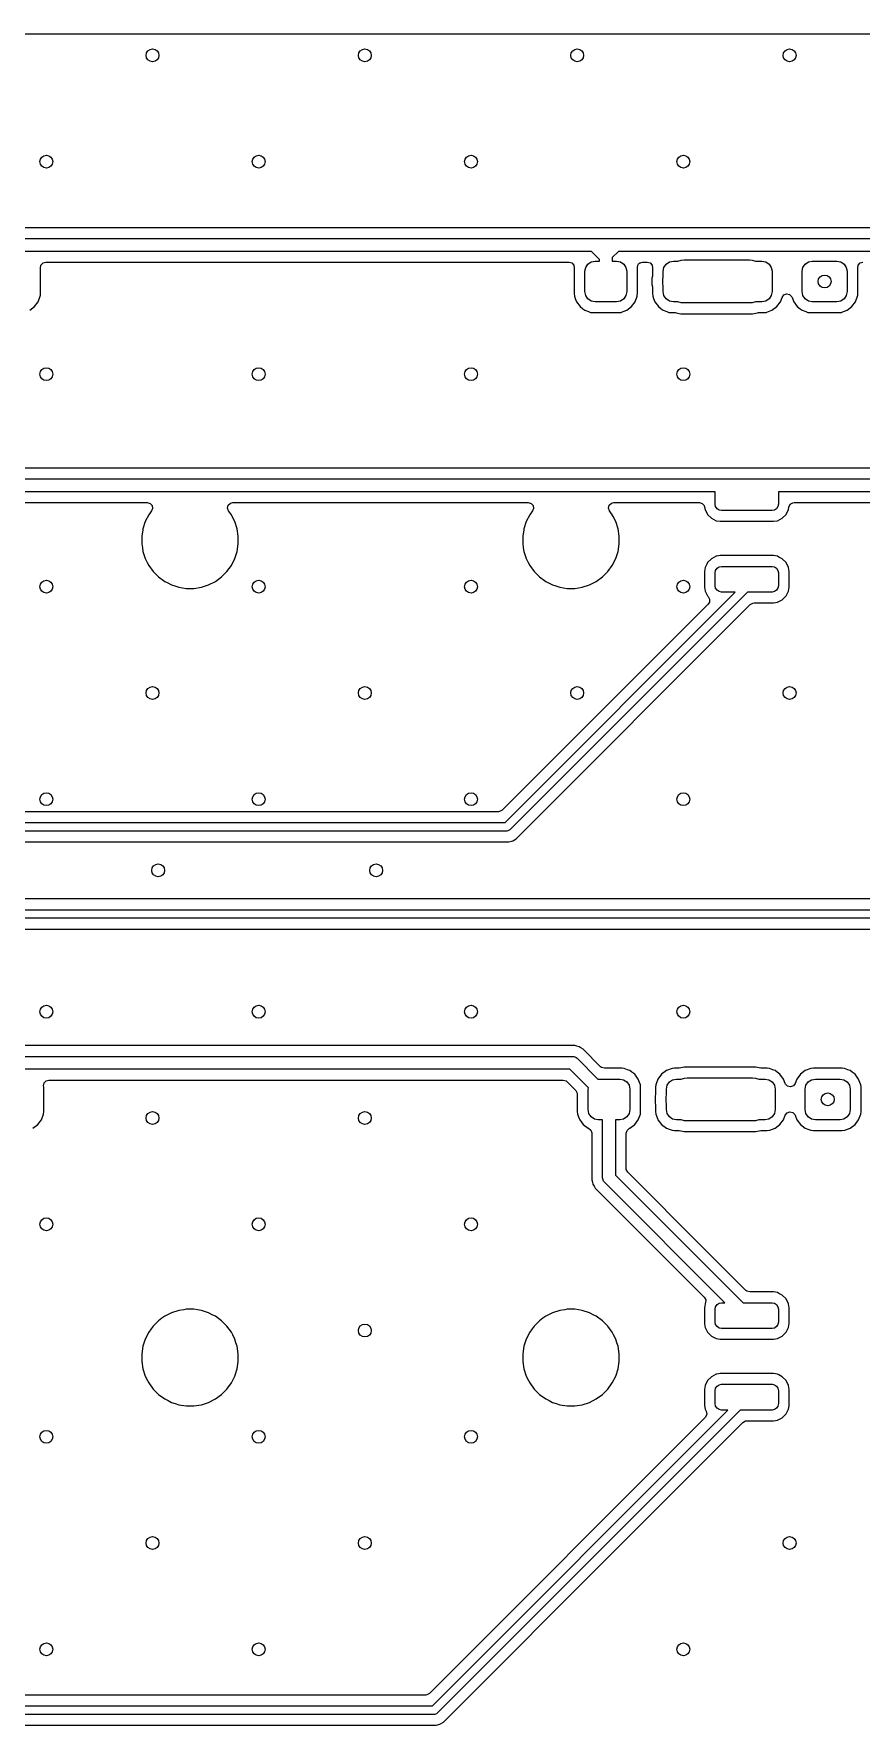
# Model space of a CAD drawing. Extents: x 117 to 217, y -143 to -43.
# Drawn here: x 164.23 to 183.52, y -82.39 to -43 of the extents above; entities that cross this region are included whole.
import ezdxf

# ---------------------------------------------------------------- set-up
doc = ezdxf.new("R2010")
doc.units = 0
doc.layers.add('BLACK', color=7, linetype='CONTINUOUS')

msp = doc.modelspace()

# ---------------------------------------------------------------- linework, layer by layer
at = {"layer": 'BLACK', "linetype": 'CONTINUOUS'}
for p, q in [((120.003246, -43.0005), (213.996754, -43.0005)), ((195.891726, -47.5165), (140.451339, -47.5165)), ((158.75, -47.767), (177.292, -47.767)), ((177.292, -47.767), (177.546, -47.767)), ((177.546, -47.767), (177.8, -47.767)), ((177.8, -47.767), (195.839, -47.767)), ((177.229868, -48.067), (158.812132, -48.067)), ((164.387375, -48.454757), (164.399779, -48.385997)), ((164.399779, -48.385997), (164.447389, -48.334859)), ((164.447389, -48.334859), (164.510664, -48.3175)), ((164.510664, -48.3175), (176.707836, -48.3175)), ((176.707836, -48.3175), (176.774875, -48.337185)), ((176.774875, -48.337185), (176.82063, -48.389989)), ((176.82063, -48.389989), (176.831125, -48.454757)), ((177.0785, -48.5305), (177.096579, -48.439613)), ((177.096579, -48.439613), (177.148062, -48.362562)), ((177.148062, -48.362562), (177.225113, -48.311079)), ((177.225113, -48.311079), (177.316, -48.293)), ((177.416, -48.253132), (177.229868, -48.067)), ((177.316, -48.293), (177.416, -48.293)), ((177.416, -48.26), (177.416, -48.253132)), ((177.416, -48.293), (177.416, -48.26)), ((177.862132, -48.067), (177.716, -48.213132)), ((177.716, -48.213132), (177.716, -48.26)), ((177.716, -48.26), (177.716, -48.293)), ((177.716, -48.293), (177.816, -48.293)), ((177.816, -48.293), (177.906887, -48.311079)), ((195.776868, -48.067), (177.862132, -48.067)), ((177.906887, -48.311079), (177.983938, -48.362562)), ((177.983938, -48.362562), (178.035421, -48.439613)), ((178.035421, -48.439613), (178.0535, -48.5305)), ((178.300875, -48.454757), (178.303654, -48.43935)), ((178.301426, -48.423853), (178.30973, -48.405669)), ((178.303654, -48.43935), (178.301426, -48.423853)), ((178.30973, -48.405669), (178.313279, -48.385997)), ((178.313279, -48.385997), (178.323947, -48.374538)), ((178.323947, -48.374538), (178.330451, -48.360297)), ((178.330451, -48.360297), (178.347267, -48.349489)), ((178.347267, -48.349489), (178.360889, -48.334859)), ((178.360889, -48.334859), (178.376845, -48.330481)), ((178.376845, -48.330481), (178.389229, -48.322523)), ((178.389229, -48.322523), (178.424164, -48.3175)), ((178.424164, -48.3175), (178.532836, -48.3175)), ((178.532836, -48.3175), (178.599875, -48.337185)), ((178.599875, -48.337185), (178.64563, -48.389989)), ((178.64563, -48.389989), (178.656125, -48.454757)), ((178.9035, -48.5305), (178.921579, -48.439613)), ((178.921579, -48.439613), (178.973062, -48.362562)), ((178.973062, -48.362562), (179.050113, -48.311079)), ((179.050113, -48.311079), (179.141, -48.293)), ((179.141, -48.293), (179.2484, -48.293)), ((179.2484, -48.293), (179.325737, -48.272278)), ((179.325737, -48.272278), (179.391, -48.268)), ((179.391, -48.268), (180.915, -48.268)), ((180.915, -48.268), (180.980263, -48.272278)), ((180.980263, -48.272278), (181.0576, -48.293)), ((181.0576, -48.293), (181.2025, -48.293)), ((181.2025, -48.293), (181.293387, -48.311079)), ((181.293387, -48.311079), (181.370438, -48.362562)), ((181.370438, -48.362562), (181.421921, -48.439613)), ((181.421921, -48.439613), (181.44, -48.5305)), ((182.14, -48.5305), (182.158079, -48.439613)), ((182.158079, -48.439613), (182.209562, -48.362562)), ((182.209562, -48.362562), (182.286613, -48.311079)), ((182.286613, -48.311079), (182.3775, -48.293)), ((182.3775, -48.293), (182.9525, -48.293)), ((182.9525, -48.293), (183.043387, -48.311079)), ((183.043387, -48.311079), (183.120438, -48.362562)), ((183.120438, -48.362562), (183.171921, -48.439613)), ((183.171921, -48.439613), (183.19, -48.5305)), ((183.437375, -48.454757), (183.449779, -48.385997)), ((183.449779, -48.385997), (183.497389, -48.334859)), ((183.497389, -48.334859), (183.560664, -48.3175)), ((164.390499, -48.483812), (164.387375, -48.454757)), ((164.3905, -48.483826), (164.390499, -48.483812)), ((164.3905, -49.052173), (164.3905, -48.483826)), ((176.831125, -48.454757), (176.828, -48.483812)), ((176.828, -48.483812), (176.828, -49.05219)), ((177.0785, -49.0055), (177.0785, -48.5305)), ((178.0535, -48.5305), (178.0535, -49.0055)), ((178.303999, -48.483812), (178.300875, -48.454757)), ((178.304, -48.483826), (178.303999, -48.483812)), ((178.304, -49.052173), (178.304, -48.483826)), ((178.650617, -48.643221), (178.6405, -48.694079)), ((178.6405, -48.694079), (178.6405, -48.841919)), ((178.6405, -48.841919), (178.650617, -48.892777)), ((178.653, -48.619029), (178.650617, -48.643221)), ((178.656125, -48.454757), (178.653, -48.483812)), ((178.653, -48.483812), (178.653, -48.619029)), ((178.895278, -48.702737), (178.9035, -48.672051)), ((178.895278, -48.833263), (178.895278, -48.702737)), ((178.9035, -48.863948), (178.895278, -48.833263)), ((178.9035, -48.672051), (178.9035, -48.5305)), ((181.44, -48.5305), (181.44, -49.0055)), ((182.14, -49.0055), (182.14, -48.5305)), ((183.19, -48.5305), (183.19, -49.0055)), ((183.440499, -48.483812), (183.437375, -48.454757)), ((183.4405, -48.483826), (183.440499, -48.483812)), ((183.4405, -49.052173), (183.4405, -48.483826)), ((164.335212, -49.241778), (164.384251, -49.110299)), ((164.384251, -49.110299), (164.386679, -49.087719)), ((164.386679, -49.087719), (164.390499, -49.05219)), ((164.390499, -49.05219), (164.3905, -49.052173)), ((176.828, -49.05219), (176.834248, -49.110299)), ((176.834248, -49.110299), (176.854086, -49.163485)), ((176.854086, -49.163485), (176.883288, -49.241778)), ((177.096579, -49.096387), (177.0785, -49.0055)), ((177.148062, -49.173438), (177.096579, -49.096387)), ((177.225113, -49.224921), (177.148062, -49.173438)), ((177.316, -49.243), (177.225113, -49.224921)), ((177.906887, -49.224921), (177.816, -49.243)), ((177.983938, -49.173438), (177.906887, -49.224921)), ((178.035421, -49.096387), (177.983938, -49.173438)), ((178.0535, -49.0055), (178.035421, -49.096387)), ((178.248712, -49.241778), (178.297751, -49.110299)), ((178.297751, -49.110299), (178.300179, -49.087719)), ((178.300179, -49.087719), (178.303999, -49.05219)), ((178.303999, -49.05219), (178.304, -49.052173)), ((178.650617, -48.892777), (178.653, -48.91697)), ((178.653, -48.91697), (178.653, -49.05219)), ((178.653, -49.05219), (178.659248, -49.110299)), ((178.659248, -49.110299), (178.679086, -49.163485)), ((178.679086, -49.163485), (178.708288, -49.241778)), ((178.9035, -49.0055), (178.9035, -48.863948)), ((178.921579, -49.096387), (178.9035, -49.0055)), ((178.973062, -49.173438), (178.921579, -49.096387)), ((179.050113, -49.224921), (178.973062, -49.173438)), ((179.141, -49.243), (179.050113, -49.224921)), ((181.293387, -49.224921), (181.2025, -49.243)), ((181.370438, -49.173438), (181.293387, -49.224921)), ((181.421921, -49.096387), (181.370438, -49.173438)), ((181.44, -49.0055), (181.421921, -49.096387)), ((181.635212, -49.241778), (181.673818, -49.138268)), ((181.673818, -49.138268), (181.71569, -49.082337)), ((181.71569, -49.082337), (181.781154, -49.05792)), ((181.781154, -49.05792), (181.849427, -49.072772)), ((181.849427, -49.072772), (181.898832, -49.122177)), ((181.898832, -49.122177), (181.906179, -49.138265)), ((181.906179, -49.138265), (181.944788, -49.241778)), ((182.158079, -49.096387), (182.14, -49.0055)), ((182.209562, -49.173438), (182.158079, -49.096387)), ((182.286613, -49.224921), (182.209562, -49.173438)), ((182.3775, -49.243), (182.286613, -49.224921)), ((183.043387, -49.224921), (182.9525, -49.243)), ((183.120438, -49.173438), (183.043387, -49.224921)), ((183.171921, -49.096387), (183.120438, -49.173438)), ((183.19, -49.0055), (183.171921, -49.096387)), ((183.385212, -49.241778), (183.434251, -49.110299)), ((183.434251, -49.110299), (183.436679, -49.087719)), ((183.436679, -49.087719), (183.440499, -49.05219)), ((183.440499, -49.05219), (183.4405, -49.052173)), ((164.138778, -49.438212), (164.251116, -49.354116)), ((164.251116, -49.354116), (164.335212, -49.241778)), ((176.883288, -49.241778), (176.967384, -49.354116)), ((176.967384, -49.354116), (177.031166, -49.401863)), ((177.031166, -49.401863), (177.078252, -49.437112)), ((177.078252, -49.437112), (177.079722, -49.438212)), ((177.079722, -49.438212), (177.165499, -49.470205)), ((177.165499, -49.470205), (177.2112, -49.487251)), ((177.2112, -49.487251), (177.269309, -49.493499)), ((177.269309, -49.493499), (177.269326, -49.4935)), ((177.269326, -49.4935), (177.862674, -49.4935)), ((177.816, -49.243), (177.316, -49.243)), ((177.862674, -49.4935), (177.86269, -49.493499)), ((177.86269, -49.493499), (177.920799, -49.487251)), ((177.920799, -49.487251), (177.930797, -49.483522)), ((177.930797, -49.483522), (178.052278, -49.438212)), ((178.052278, -49.438212), (178.164616, -49.354116)), ((178.164616, -49.354116), (178.248712, -49.241778)), ((178.708288, -49.241778), (178.792384, -49.354116)), ((178.792384, -49.354116), (178.856166, -49.401863)), ((178.856166, -49.401863), (178.903252, -49.437112)), ((178.903252, -49.437112), (178.904722, -49.438212)), ((178.904722, -49.438212), (178.990499, -49.470205)), ((178.990499, -49.470205), (179.0362, -49.487251)), ((179.0362, -49.487251), (179.094309, -49.493499)), ((179.094309, -49.493499), (179.094326, -49.4935)), ((179.094326, -49.4935), (179.17919, -49.4935)), ((179.2484, -49.243), (179.141, -49.243)), ((179.17919, -49.4935), (179.203382, -49.495883)), ((179.203382, -49.495883), (179.31708, -49.5185)), ((179.325737, -49.263722), (179.2484, -49.243)), ((179.31708, -49.5185), (179.317082, -49.5185)), ((179.317082, -49.5185), (180.988919, -49.5185)), ((179.391, -49.268), (179.325737, -49.263722)), ((180.915, -49.268), (179.391, -49.268)), ((180.980263, -49.263722), (180.915, -49.268)), ((181.0576, -49.243), (180.980263, -49.263722)), ((180.988919, -49.5185), (181.102618, -49.495883)), ((181.2025, -49.243), (181.0576, -49.243)), ((181.102618, -49.495883), (181.12681, -49.4935)), ((181.12681, -49.4935), (181.249174, -49.4935)), ((181.249174, -49.4935), (181.24919, -49.493499)), ((181.24919, -49.493499), (181.307299, -49.487251)), ((181.307299, -49.487251), (181.317297, -49.483522)), ((181.317297, -49.483522), (181.438778, -49.438212)), ((181.438778, -49.438212), (181.551116, -49.354116)), ((181.551116, -49.354116), (181.635212, -49.241778)), ((181.944788, -49.241778), (182.028884, -49.354116)), ((182.028884, -49.354116), (182.092666, -49.401863)), ((182.092666, -49.401863), (182.139752, -49.437112)), ((182.139752, -49.437112), (182.141222, -49.438212)), ((182.141222, -49.438212), (182.226999, -49.470205)), ((182.226999, -49.470205), (182.2727, -49.487251)), ((182.2727, -49.487251), (182.330809, -49.493499)), ((182.330809, -49.493499), (182.330826, -49.4935)), ((182.330826, -49.4935), (182.999174, -49.4935)), ((182.9525, -49.243), (182.3775, -49.243)), ((182.999174, -49.4935), (182.99919, -49.493499)), ((182.99919, -49.493499), (183.057299, -49.487251)), ((183.057299, -49.487251), (183.067297, -49.483522)), ((183.067297, -49.483522), (183.188778, -49.438212)), ((183.188778, -49.438212), (183.301116, -49.354116)), ((183.301116, -49.354116), (183.385212, -49.241778)), ((199.667226, -53.1155), (143.100839, -53.1155)), ((143.0405, -53.366), (199.6145, -53.366)), ((180.115, -53.666), (162.54, -53.666)), ((162.907338, -53.9165), (166.87608, -53.9165)), ((166.87608, -53.9165), (166.943119, -53.936185)), ((166.943119, -53.936185), (166.988874, -53.988989)), ((168.765047, -53.979525), (168.815153, -53.93083)), ((168.815153, -53.93083), (168.87302, -53.9165)), ((168.87302, -53.9165), (175.75608, -53.9165)), ((175.75608, -53.9165), (175.823119, -53.936185)), ((175.823119, -53.936185), (175.868874, -53.988989)), ((177.645047, -53.979525), (177.695153, -53.93083)), ((177.695153, -53.93083), (177.75302, -53.9165)), ((177.75302, -53.9165), (179.747663, -53.9165)), ((179.747663, -53.9165), (179.814702, -53.936185)), ((179.814702, -53.936185), (179.860457, -53.988989)), ((180.115, -53.954), (180.115, -53.666)), ((180.126418, -54.011403), (180.115, -53.954)), ((181.59, -53.954), (181.578582, -54.011403)), ((199.165, -53.666), (181.59, -53.666)), ((181.59, -53.666), (181.59, -53.954)), ((181.834865, -54.021102), (181.864794, -53.957967)), ((181.864794, -53.957967), (181.924106, -53.921036)), ((181.924106, -53.921036), (181.957338, -53.9165)), ((181.957338, -53.9165), (185.91608, -53.9165)), ((166.831506, -54.35996), (166.776764, -54.528443)), ((166.831507, -54.359957), (166.831506, -54.35996)), ((166.911936, -54.202109), (166.831507, -54.359957)), ((166.976398, -54.113386), (166.911936, -54.202109)), ((166.998818, -54.058147), (166.976398, -54.113386)), ((166.988874, -53.988989), (166.998818, -54.058147)), ((168.749222, -54.047579), (168.765047, -53.979525)), ((168.772701, -54.113385), (168.749222, -54.047579)), ((168.837164, -54.20211), (168.772701, -54.113385)), ((168.856887, -54.240819), (168.837164, -54.20211)), ((168.917592, -54.359957), (168.856887, -54.240819)), ((168.917592, -54.359958), (168.917592, -54.359957)), ((168.972336, -54.528445), (168.917592, -54.359958)), ((175.711506, -54.35996), (175.656764, -54.528443)), ((175.711507, -54.359957), (175.711506, -54.35996)), ((175.791936, -54.202109), (175.711507, -54.359957)), ((175.856398, -54.113386), (175.791936, -54.202109)), ((175.878818, -54.058147), (175.856398, -54.113386)), ((175.868874, -53.988989), (175.878818, -54.058147)), ((177.629222, -54.047579), (177.645047, -53.979525)), ((177.652701, -54.113385), (177.629222, -54.047579)), ((177.717164, -54.20211), (177.652701, -54.113385)), ((177.736887, -54.240819), (177.717164, -54.20211)), ((177.797592, -54.359957), (177.736887, -54.240819)), ((177.797592, -54.359958), (177.797592, -54.359957)), ((177.852336, -54.528445), (177.797592, -54.359958)), ((179.860457, -53.988989), (179.870136, -54.021102)), ((179.870136, -54.021102), (179.879354, -54.079304)), ((179.879354, -54.079304), (179.93695, -54.192342)), ((179.93695, -54.192342), (179.936952, -54.192344)), ((179.936952, -54.192344), (179.936954, -54.192347)), ((179.936954, -54.192347), (180.026652, -54.282045)), ((180.026652, -54.282045), (180.026654, -54.282046)), ((180.026654, -54.282046), (180.026658, -54.28205)), ((180.026658, -54.28205), (180.139694, -54.339645)), ((180.158934, -54.060066), (180.126418, -54.011403)), ((180.139694, -54.339645), (180.139698, -54.339647)), ((180.139698, -54.339647), (180.233475, -54.354499)), ((180.207597, -54.092582), (180.158934, -54.060066)), ((180.265, -54.104), (180.207597, -54.092582)), ((180.233475, -54.354499), (180.233481, -54.3545)), ((180.233481, -54.3545), (181.471518, -54.354499)), ((181.44, -54.104), (180.265, -54.104)), ((181.497403, -54.092582), (181.44, -54.104)), ((181.471518, -54.354499), (181.565304, -54.339646)), ((181.546066, -54.060066), (181.497403, -54.092582)), ((181.578582, -54.011403), (181.546066, -54.060066)), ((181.565304, -54.339646), (181.678342, -54.28205)), ((181.678342, -54.28205), (181.76805, -54.192342)), ((181.76805, -54.192342), (181.825646, -54.079304)), ((181.825646, -54.079302), (181.825647, -54.079301)), ((181.825646, -54.079304), (181.825646, -54.079302)), ((181.825647, -54.079301), (181.834865, -54.021102)), ((166.772927, -54.552668), (166.74905, -54.703421)), ((166.74905, -54.703421), (166.74905, -54.880579)), ((166.776764, -54.528443), (166.772927, -54.552668)), ((169.00005, -54.703421), (168.972336, -54.528445)), ((169.00005, -54.880579), (169.00005, -54.703421)), ((175.652927, -54.552668), (175.62905, -54.703421)), ((175.62905, -54.703421), (175.62905, -54.880579)), ((175.656764, -54.528443), (175.652927, -54.552668)), ((177.88005, -54.703421), (177.852336, -54.528445)), ((177.88005, -54.880579), (177.88005, -54.703421)), ((166.74905, -54.880579), (166.762907, -54.968067)), ((166.762907, -54.968067), (166.776764, -55.055556)), ((166.776764, -55.055556), (166.831506, -55.224039)), ((168.917592, -55.224042), (168.972336, -55.055555)), ((168.972336, -55.055555), (169.00005, -54.880579)), ((175.62905, -54.880579), (175.642907, -54.968067)), ((175.642907, -54.968067), (175.656764, -55.055556)), ((175.656764, -55.055556), (175.711506, -55.224039)), ((177.797592, -55.224042), (177.852336, -55.055555)), ((177.852336, -55.055555), (177.88005, -54.880579)), ((166.831506, -55.224039), (166.831507, -55.224042)), ((166.831507, -55.224042), (166.878188, -55.315657)), ((166.878188, -55.315657), (166.911936, -55.38189)), ((166.911936, -55.38189), (167.016067, -55.525214)), ((167.016067, -55.525214), (167.141336, -55.650483)), ((168.607764, -55.650483), (168.733033, -55.525214)), ((168.733033, -55.525214), (168.837164, -55.38189)), ((168.837164, -55.38189), (168.917592, -55.224042)), ((175.711506, -55.224039), (175.711507, -55.224042)), ((175.711507, -55.224042), (175.758188, -55.315657)), ((175.758188, -55.315657), (175.791936, -55.38189)), ((175.791936, -55.38189), (175.896067, -55.525214)), ((175.896067, -55.525214), (176.021336, -55.650483)), ((177.487764, -55.650483), (177.613033, -55.525214)), ((177.613033, -55.525214), (177.717164, -55.38189)), ((177.717164, -55.38189), (177.797592, -55.224042)), ((179.879352, -55.428698), (179.8645, -55.522475)), ((179.8645, -55.522475), (179.8645, -55.885517)), ((179.917751, -55.353337), (179.879352, -55.428698)), ((179.93695, -55.315658), (179.917751, -55.353337)), ((179.936951, -55.315657), (179.93695, -55.315658)), ((179.936954, -55.315652), (179.936951, -55.315657)), ((180.026652, -55.225954), (179.936954, -55.315652)), ((180.026657, -55.225951), (180.026652, -55.225954)), ((180.026658, -55.22595), (180.026657, -55.225951)), ((180.139696, -55.168354), (180.026658, -55.22595)), ((180.115, -55.554), (180.126418, -55.496597)), ((180.126418, -55.496597), (180.158934, -55.447934)), ((180.152519, -55.166323), (180.139696, -55.168354)), ((180.233482, -55.1535), (180.152519, -55.166323)), ((180.158934, -55.447934), (180.207597, -55.415418)), ((180.207597, -55.415418), (180.265, -55.404)), ((181.471524, -55.1535), (180.233482, -55.1535)), ((180.265, -55.404), (181.44, -55.404)), ((181.44, -55.404), (181.497403, -55.415418)), ((181.565301, -55.168352), (181.471524, -55.1535)), ((181.497403, -55.415418), (181.546066, -55.447934)), ((181.546066, -55.447934), (181.578582, -55.496597)), ((181.601517, -55.186805), (181.565301, -55.168352)), ((181.578582, -55.496597), (181.59, -55.554)), ((181.678342, -55.22595), (181.601517, -55.186805)), ((181.678344, -55.225952), (181.678342, -55.22595)), ((181.678347, -55.225954), (181.678344, -55.225952)), ((181.768045, -55.315652), (181.678347, -55.225954)), ((181.768046, -55.315654), (181.768045, -55.315652)), ((181.76805, -55.315658), (181.768046, -55.315654)), ((181.825646, -55.428696), (181.76805, -55.315658)), ((181.840499, -55.522482), (181.825646, -55.428696)), ((181.8405, -55.885519), (181.840499, -55.522482)), ((167.141336, -55.650483), (167.28466, -55.754614)), ((167.28466, -55.754614), (167.337499, -55.781537)), ((167.337499, -55.781537), (167.442507, -55.835042)), ((167.442507, -55.835042), (167.44251, -55.835043)), ((167.44251, -55.835043), (167.518759, -55.859817)), ((167.518759, -55.859817), (167.610995, -55.889786)), ((167.610995, -55.889786), (167.785971, -55.9175)), ((167.785971, -55.9175), (167.785972, -55.9175)), ((167.785972, -55.9175), (167.963128, -55.9175)), ((167.963128, -55.9175), (167.963129, -55.9175)), ((167.963129, -55.9175), (168.138105, -55.889786)), ((168.138105, -55.889786), (168.306592, -55.835042)), ((168.306592, -55.835042), (168.46444, -55.754614)), ((168.46444, -55.754614), (168.607764, -55.650483)), ((176.021336, -55.650483), (176.16466, -55.754614)), ((176.16466, -55.754614), (176.217499, -55.781537)), ((176.217499, -55.781537), (176.322507, -55.835042)), ((176.322507, -55.835042), (176.32251, -55.835043)), ((176.32251, -55.835043), (176.398759, -55.859817)), ((176.398759, -55.859817), (176.490995, -55.889786)), ((176.490995, -55.889786), (176.665971, -55.9175)), ((176.665971, -55.9175), (176.665972, -55.9175)), ((176.665972, -55.9175), (176.843128, -55.9175)), ((176.843128, -55.9175), (176.843129, -55.9175)), ((176.843129, -55.9175), (177.018105, -55.889786)), ((177.018105, -55.889786), (177.186592, -55.835042)), ((177.186592, -55.835042), (177.34444, -55.754614)), ((177.34444, -55.754614), (177.487764, -55.650483)), ((179.8645, -55.885517), (179.872055, -55.933219)), ((179.872055, -55.933219), (179.879354, -55.979304)), ((180.115, -55.854), (180.115, -55.554)), ((180.126418, -55.911403), (180.115, -55.854)), ((180.158934, -55.960066), (180.126418, -55.911403)), ((181.578582, -55.911403), (181.546066, -55.960066)), ((181.59, -55.854), (181.578582, -55.911403)), ((181.59, -55.554), (181.59, -55.854)), ((181.825647, -55.979301), (181.840499, -55.885524)), ((181.840499, -55.885524), (181.8405, -55.885519)), ((179.950781, -56.281536), (175.151137, -61.081181)), ((175.218578, -61.368), (180.582579, -56.004)), ((180.865421, -56.004), (175.330711, -61.538711)), ((175.475212, -61.74847), (180.932862, -56.290817)), ((179.879354, -55.979304), (179.93695, -56.092342)), ((179.93695, -56.092342), (179.936952, -56.092344)), ((179.936952, -56.092344), (179.936954, -56.092347)), ((179.936954, -56.092347), (179.950781, -56.106174)), ((179.950781, -56.106174), (179.984266, -56.167497)), ((179.979282, -56.237189), (179.950781, -56.281536)), ((179.984266, -56.167497), (179.979282, -56.237189)), ((180.207597, -55.992582), (180.158934, -55.960066)), ((180.265, -56.004), (180.207597, -55.992582)), ((180.582579, -56.004), (180.265, -56.004)), ((181.44, -56.004), (180.865421, -56.004)), ((180.932862, -56.290817), (180.994185, -56.257333)), ((180.994185, -56.257333), (181.020543, -56.254499)), ((181.020543, -56.254499), (181.471517, -56.254499)), ((181.497403, -55.992582), (181.44, -56.004)), ((181.471517, -56.254499), (181.471518, -56.254499)), ((181.471518, -56.254499), (181.565304, -56.239646)), ((181.546066, -55.960066), (181.497403, -55.992582)), ((181.565304, -56.239646), (181.678342, -56.18205)), ((181.678342, -56.18205), (181.76805, -56.092342)), ((181.76805, -56.092342), (181.825646, -55.979304)), ((181.825646, -55.979302), (181.825647, -55.979301)), ((181.825646, -55.979304), (181.825646, -55.979302)), ((139.3869, -61.368), (175.218578, -61.368)), ((175.063456, -61.1175), (139.965344, -61.1175)), ((175.089814, -61.114666), (175.063456, -61.1175)), ((175.151137, -61.081181), (175.089814, -61.114666)), ((175.26, -61.568), (139.428322, -61.568)), ((139.583444, -61.8185), (175.306142, -61.8185)), ((175.279509, -61.566079), (175.26, -61.568)), ((175.315557, -61.551147), (175.279509, -61.566079)), ((175.306142, -61.8185), (175.306144, -61.8185)), ((175.306144, -61.8185), (175.395288, -61.794614)), ((175.330711, -61.538711), (175.315557, -61.551147)), ((175.395288, -61.794614), (175.475212, -61.74847)), ((137.922, -63.4), (192.065078, -63.4)), ((191.909956, -63.1495), (138.500444, -63.1495)), ((192.1065, -63.6), (137.963422, -63.6)), ((138.118544, -63.8505), (192.152642, -63.8505)), ((176.841726, -66.5665), (137.446387, -66.5665)), ((176.841727, -66.5665), (176.841726, -66.5665)), ((176.892657, -66.580146), (176.841727, -66.5665)), ((158.75, -66.817), (176.789, -66.817)), ((176.789, -66.817), (176.818264, -66.819882)), ((176.818264, -66.819882), (176.840661, -66.829159)), ((176.840661, -66.829159), (176.872335, -66.842279)), ((176.872335, -66.842279), (176.895066, -66.860934)), ((176.943589, -66.593793), (176.892657, -66.580146)), ((176.895066, -66.860934), (177.379266, -67.345134)), ((176.98117, -66.615491), (176.943589, -66.593793)), ((177.034913, -66.64652), (176.98117, -66.615491)), ((177.034915, -66.646522), (177.034913, -66.64652)), ((177.444574, -67.056181), (177.034915, -66.646522)), ((176.726868, -67.117), (158.812132, -67.117)), ((177.158782, -67.548914), (176.726868, -67.117)), ((177.379266, -67.345134), (177.39, -67.343)), ((177.39, -67.343), (177.89, -67.343)), ((177.465216, -67.072815), (177.444574, -67.056181)), ((177.532255, -67.0925), (177.465216, -67.072815)), ((177.936674, -67.0925), (177.532255, -67.0925)), ((177.89, -67.343), (177.980887, -67.361079)), ((177.93669, -67.0925), (177.936674, -67.0925)), ((177.994799, -67.098748), (177.93669, -67.0925)), ((178.07449, -67.128472), (177.994799, -67.098748)), ((178.126278, -67.147788), (178.07449, -67.128472)), ((178.12628, -67.147789), (178.126278, -67.147788)), ((178.171112, -67.181351), (178.12628, -67.147789)), ((178.238616, -67.231884), (178.171112, -67.181351)), ((178.322712, -67.344222), (178.238616, -67.231884)), ((178.352668, -67.424538), (178.322712, -67.344222)), ((178.782289, -67.344219), (178.733248, -67.4757)), ((178.866384, -67.231884), (178.782289, -67.344219)), ((178.978719, -67.147789), (178.866384, -67.231884)), ((179.1102, -67.098748), (178.978719, -67.147789)), ((179.168309, -67.0925), (179.1102, -67.098748)), ((179.124113, -67.361079), (179.215, -67.343)), ((179.25319, -67.0925), (179.168309, -67.0925)), ((179.215, -67.343), (179.3224, -67.343)), ((179.277382, -67.090117), (179.25319, -67.0925)), ((179.39108, -67.0675), (179.277382, -67.090117)), ((179.3224, -67.343), (179.399737, -67.322278)), ((179.391082, -67.0675), (179.39108, -67.0675)), ((181.062918, -67.0675), (179.391082, -67.0675)), ((179.399737, -67.322278), (179.465, -67.318)), ((179.465, -67.318), (180.989, -67.318)), ((180.989, -67.318), (181.054263, -67.322278)), ((181.054263, -67.322278), (181.1316, -67.343)), ((181.06292, -67.0675), (181.062918, -67.0675)), ((181.176618, -67.090117), (181.06292, -67.0675)), ((181.1316, -67.343), (181.2765, -67.343)), ((181.20081, -67.0925), (181.176618, -67.090117)), ((181.323174, -67.0925), (181.20081, -67.0925)), ((181.2765, -67.343), (181.367387, -67.361079)), ((181.32319, -67.0925), (181.323174, -67.0925)), ((181.381299, -67.098748), (181.32319, -67.0925)), ((181.46099, -67.128472), (181.381299, -67.098748)), ((181.512778, -67.147788), (181.46099, -67.128472)), ((181.51278, -67.147789), (181.512778, -67.147788)), ((181.557612, -67.181351), (181.51278, -67.147789)), ((181.625116, -67.231884), (181.557612, -67.181351)), ((181.70921, -67.344219), (181.625116, -67.231884)), ((181.709212, -67.344222), (181.70921, -67.344219)), ((181.747819, -67.447729), (181.709212, -67.344222)), ((182.018787, -67.344222), (181.980181, -67.447729)), ((182.102884, -67.231884), (182.018787, -67.344222)), ((182.215219, -67.147789), (182.102884, -67.231884)), ((182.3467, -67.098748), (182.215219, -67.147789)), ((182.404809, -67.0925), (182.3467, -67.098748)), ((182.360613, -67.361079), (182.4515, -67.343)), ((182.404826, -67.0925), (182.404809, -67.0925)), ((183.073174, -67.0925), (182.404826, -67.0925)), ((182.4515, -67.343), (183.0265, -67.343)), ((183.0265, -67.343), (183.117387, -67.361079)), ((183.07319, -67.0925), (183.073174, -67.0925)), ((183.131299, -67.098748), (183.07319, -67.0925)), ((183.21099, -67.128472), (183.131299, -67.098748)), ((183.262778, -67.147788), (183.21099, -67.128472)), ((183.26278, -67.147789), (183.262778, -67.147788)), ((183.307612, -67.181351), (183.26278, -67.147789)), ((183.375116, -67.231884), (183.307612, -67.181351)), ((183.459212, -67.344222), (183.375116, -67.231884)), ((183.489168, -67.424538), (183.459212, -67.344222)), ((164.461375, -67.504757), (164.473779, -67.435997)), ((164.464499, -67.533812), (164.461375, -67.504757)), ((164.4645, -67.533826), (164.464499, -67.533812)), ((164.4645, -68.102173), (164.4645, -67.533826)), ((164.473779, -67.435997), (164.521389, -67.384859)), ((164.521389, -67.384859), (164.584664, -67.3675)), ((164.584664, -67.3675), (176.571745, -67.3675)), ((176.571745, -67.3675), (176.638784, -67.387185)), ((176.638784, -67.387185), (176.659426, -67.403819)), ((176.659426, -67.403819), (176.865681, -67.610073)), ((176.865681, -67.610073), (176.899166, -67.671396)), ((176.899166, -67.671396), (176.902, -67.697754)), ((176.902, -67.697754), (176.902, -68.10219)), ((177.1525, -67.5805), (177.158782, -67.548914)), ((177.1525, -68.0555), (177.1525, -67.5805)), ((177.980887, -67.361079), (178.057938, -67.412562)), ((178.057938, -67.412562), (178.109421, -67.489613)), ((178.109421, -67.489613), (178.1275, -67.5805)), ((178.1275, -67.5805), (178.1275, -68.0555)), ((178.371751, -67.4757), (178.352668, -67.424538)), ((178.377999, -67.533809), (178.371751, -67.4757)), ((178.378, -67.533826), (178.377999, -67.533809)), ((178.378, -67.744082), (178.378, -67.533826)), ((178.378, -68.102173), (178.378, -67.744082)), ((178.714905, -67.742044), (178.7145, -67.744082)), ((178.7145, -67.744082), (178.7145, -67.891918)), ((178.724617, -67.693221), (178.714905, -67.742038)), ((178.714905, -67.742038), (178.714905, -67.742044)), ((178.727, -67.669029), (178.724617, -67.693221)), ((178.733248, -67.4757), (178.727, -67.533809)), ((178.727, -67.533809), (178.727, -67.669029)), ((178.969278, -67.752737), (178.9775, -67.722051)), ((178.969278, -67.883263), (178.969278, -67.752737)), ((178.9775, -67.5805), (178.995579, -67.489613)), ((178.9775, -67.722051), (178.9775, -67.5805)), ((178.995579, -67.489613), (179.047062, -67.412562)), ((179.047062, -67.412562), (179.124113, -67.361079)), ((181.367387, -67.361079), (181.444438, -67.412562)), ((181.444438, -67.412562), (181.495921, -67.489613)), ((181.495921, -67.489613), (181.514, -67.5805)), ((181.514, -67.5805), (181.514, -68.0555)), ((181.755167, -67.463821), (181.747819, -67.447729)), ((181.804572, -67.513227), (181.755167, -67.463821)), ((181.872845, -67.528079), (181.804572, -67.513227)), ((181.93831, -67.503663), (181.872845, -67.528079)), ((181.980181, -67.447729), (181.93831, -67.503663)), ((182.214, -67.5805), (182.232079, -67.489613)), ((182.214, -68.0555), (182.214, -67.5805)), ((182.232079, -67.489613), (182.283562, -67.412562)), ((182.283562, -67.412562), (182.360613, -67.361079)), ((183.117387, -67.361079), (183.194438, -67.412562)), ((183.194438, -67.412562), (183.245921, -67.489613)), ((183.245921, -67.489613), (183.264, -67.5805)), ((183.264, -67.5805), (183.264, -68.0555)), ((183.508251, -67.4757), (183.489168, -67.424538)), ((183.514499, -67.533809), (183.508251, -67.4757)), ((183.5145, -67.533826), (183.514499, -67.533809)), ((183.5145, -68.102173), (183.5145, -67.533826)), ((164.458251, -68.160299), (164.464499, -68.10219)), ((164.464499, -68.10219), (164.4645, -68.102173)), ((176.902, -68.10219), (176.908248, -68.160299)), ((177.170579, -68.146387), (177.1525, -68.0555)), ((177.222062, -68.223438), (177.170579, -68.146387)), ((178.109421, -68.146387), (178.057938, -68.223438)), ((178.1275, -68.0555), (178.109421, -68.146387)), ((178.371751, -68.160299), (178.377999, -68.10219)), ((178.377999, -68.10219), (178.378, -68.102173)), ((178.7145, -67.891918), (178.726336, -67.95142)), ((178.726336, -67.95142), (178.726816, -67.960211)), ((178.726816, -67.960211), (178.727, -67.96697)), ((178.727, -67.96697), (178.727, -68.10219)), ((178.727, -68.10219), (178.733248, -68.160299)), ((178.9775, -67.913948), (178.969278, -67.883263)), ((178.9775, -68.0555), (178.9775, -67.913948)), ((178.995579, -68.146387), (178.9775, -68.0555)), ((179.047062, -68.223438), (178.995579, -68.146387)), ((181.495921, -68.146387), (181.444438, -68.223438)), ((181.514, -68.0555), (181.495921, -68.146387)), ((181.747818, -68.188268), (181.78969, -68.132337)), ((181.78969, -68.132337), (181.855154, -68.10792)), ((181.855154, -68.10792), (181.923427, -68.122772)), ((181.923427, -68.122772), (181.972832, -68.172177)), ((182.232079, -68.146387), (182.214, -68.0555)), ((182.283562, -68.223438), (182.232079, -68.146387)), ((183.245921, -68.146387), (183.194438, -68.223438)), ((183.264, -68.0555), (183.245921, -68.146387)), ((183.508251, -68.160299), (183.514499, -68.10219)), ((183.514499, -68.10219), (183.5145, -68.102173)), ((164.212778, -68.488212), (164.325116, -68.404116)), ((164.325116, -68.404116), (164.409212, -68.291778)), ((164.409212, -68.291778), (164.458251, -68.160299)), ((176.908248, -68.160299), (176.947354, -68.265144)), ((176.947354, -68.265144), (176.957288, -68.291778)), ((176.957288, -68.291778), (177.041384, -68.404116)), ((177.041384, -68.404116), (177.153722, -68.488212)), ((177.153722, -68.488212), (177.158829, -68.490116)), ((177.158829, -68.490116), (177.214763, -68.531985)), ((177.214763, -68.531985), (177.239184, -68.597448)), ((177.299113, -68.274921), (177.222062, -68.223438)), ((177.39, -68.293), (177.299113, -68.274921)), ((177.49, -68.293), (177.39, -68.293)), ((177.49, -69.6415), (177.49, -68.293)), ((177.89, -68.293), (177.79, -68.293)), ((177.79, -68.293), (177.79, -69.579368)), ((177.980887, -68.274921), (177.89, -68.293)), ((178.057938, -68.223438), (177.980887, -68.274921)), ((178.0405, -68.6063), (178.060185, -68.539261)), ((178.060185, -68.539261), (178.112989, -68.493506)), ((178.112989, -68.493506), (178.121162, -68.49012)), ((178.121162, -68.49012), (178.126278, -68.488212)), ((178.126278, -68.488212), (178.238616, -68.404116)), ((178.238616, -68.404116), (178.322712, -68.291778)), ((178.322712, -68.291778), (178.371751, -68.160299)), ((178.733248, -68.160299), (178.772354, -68.265144)), ((178.772354, -68.265144), (178.782288, -68.291778)), ((178.782288, -68.291778), (178.866384, -68.404116)), ((178.866384, -68.404116), (178.978722, -68.488212)), ((178.978722, -68.488212), (179.064499, -68.520205)), ((179.124113, -68.274921), (179.047062, -68.223438)), ((179.064499, -68.520205), (179.1102, -68.537251)), ((179.1102, -68.537251), (179.168309, -68.543499)), ((179.215, -68.293), (179.124113, -68.274921)), ((179.3224, -68.293), (179.215, -68.293)), ((179.399737, -68.313722), (179.3224, -68.293)), ((179.465, -68.318), (179.399737, -68.313722)), ((180.989, -68.318), (179.465, -68.318)), ((181.054263, -68.313722), (180.989, -68.318)), ((181.1316, -68.293), (181.054263, -68.313722)), ((181.2765, -68.293), (181.1316, -68.293)), ((181.367387, -68.274921), (181.2765, -68.293)), ((181.32319, -68.543499), (181.381299, -68.537251)), ((181.444438, -68.223438), (181.367387, -68.274921)), ((181.381299, -68.537251), (181.389393, -68.534232)), ((181.389393, -68.534232), (181.512778, -68.488212)), ((181.512778, -68.488212), (181.625116, -68.404116)), ((181.625116, -68.404116), (181.709212, -68.291778)), ((181.709212, -68.291778), (181.747818, -68.188268)), ((181.972832, -68.172177), (181.980179, -68.188265)), ((181.980179, -68.188265), (182.018788, -68.291778)), ((182.018788, -68.291778), (182.102884, -68.404116)), ((182.102884, -68.404116), (182.215222, -68.488212)), ((182.215222, -68.488212), (182.300999, -68.520205)), ((182.360613, -68.274921), (182.283562, -68.223438)), ((182.300999, -68.520205), (182.3467, -68.537251)), ((182.3467, -68.537251), (182.404809, -68.543499)), ((182.4515, -68.293), (182.360613, -68.274921)), ((183.0265, -68.293), (182.4515, -68.293)), ((183.117387, -68.274921), (183.0265, -68.293)), ((183.07319, -68.543499), (183.131299, -68.537251)), ((183.194438, -68.223438), (183.117387, -68.274921)), ((183.131299, -68.537251), (183.139393, -68.534232)), ((183.139393, -68.534232), (183.262778, -68.488212)), ((183.262778, -68.488212), (183.375116, -68.404116)), ((183.375116, -68.404116), (183.459212, -68.291778)), ((183.459212, -68.291778), (183.508251, -68.160299)), ((177.239184, -68.597448), (177.2395, -68.6063)), ((177.2395, -68.6063), (177.2395, -69.588773)), ((178.0405, -69.424245), (178.0405, -68.6063)), ((179.168309, -68.543499), (179.168326, -68.5435)), ((179.168326, -68.5435), (179.25319, -68.5435)), ((179.25319, -68.5435), (179.277382, -68.545883)), ((179.277382, -68.545883), (179.39108, -68.5685)), ((179.39108, -68.5685), (179.391082, -68.5685)), ((179.391082, -68.5685), (181.062919, -68.5685)), ((181.062919, -68.5685), (181.176618, -68.545883)), ((181.176618, -68.545883), (181.20081, -68.5435)), ((181.20081, -68.5435), (181.323174, -68.5435)), ((181.323174, -68.5435), (181.32319, -68.543499)), ((182.404809, -68.543499), (182.404826, -68.5435)), ((182.404826, -68.5435), (183.073174, -68.5435)), ((183.073174, -68.5435), (183.07319, -68.543499)), ((177.2395, -69.588773), (177.2395, -69.694227)), ((177.2395, -69.694227), (177.252554, -69.742948)), ((177.492882, -69.670763), (177.49, -69.6415)), ((177.515279, -69.724835), (177.492882, -69.670763)), ((177.79, -69.579368), (180.764632, -72.554)), ((178.043334, -69.450603), (178.0405, -69.424245)), ((178.076819, -69.511926), (178.043334, -69.450603)), ((179.851793, -71.2869), (178.076819, -69.511926)), ((177.252554, -69.742948), (177.266793, -69.796089)), ((177.266793, -69.796089), (177.291616, -69.839083)), ((177.291616, -69.839083), (177.31952, -69.887413)), ((177.31952, -69.887413), (177.319522, -69.887415)), ((177.319522, -69.887415), (179.860019, -72.427912)), ((177.533934, -69.747566), (177.515279, -69.724835)), ((180.340368, -72.554), (177.533934, -69.747566)), ((180.832074, -72.267181), (179.851793, -71.2869)), ((179.860019, -72.427912), (179.893504, -72.489235)), ((180.852716, -72.283815), (180.832074, -72.267181)), ((180.919755, -72.3035), (180.852716, -72.283815)), ((181.471519, -72.3035), (180.919755, -72.3035)), ((181.471524, -72.3035), (181.471519, -72.3035)), ((181.565301, -72.318352), (181.471524, -72.3035)), ((181.601517, -72.336805), (181.565301, -72.318352)), ((181.678342, -72.37595), (181.601517, -72.336805)), ((181.678344, -72.375952), (181.678342, -72.37595)), ((181.678347, -72.375954), (181.678344, -72.375952)), ((181.768045, -72.465652), (181.678347, -72.375954)), ((181.768046, -72.465654), (181.768045, -72.465652)), ((181.76805, -72.465658), (181.768046, -72.465654)), ((181.825646, -72.578696), (181.76805, -72.465658)), ((167.284659, -72.869386), (167.21911, -72.917011)), ((167.442507, -72.788957), (167.284659, -72.869386)), ((167.44251, -72.788956), (167.442507, -72.788957)), ((167.610993, -72.734214), (167.44251, -72.788956)), ((167.727645, -72.715738), (167.610993, -72.734214)), ((167.785971, -72.7065), (167.727645, -72.715738)), ((167.963129, -72.7065), (167.785971, -72.7065)), ((168.050617, -72.720357), (167.963129, -72.7065)), ((168.138106, -72.734214), (168.050617, -72.720357)), ((168.306589, -72.788956), (168.138106, -72.734214)), ((168.306592, -72.788957), (168.306589, -72.788956)), ((168.407939, -72.840597), (168.306592, -72.788957)), ((168.46444, -72.869386), (168.407939, -72.840597)), ((168.607764, -72.973517), (168.46444, -72.869386)), ((176.164659, -72.869386), (176.09911, -72.917011)), ((176.322507, -72.788957), (176.164659, -72.869386)), ((176.32251, -72.788956), (176.322507, -72.788957)), ((176.490993, -72.734214), (176.32251, -72.788956)), ((176.607645, -72.715738), (176.490993, -72.734214)), ((176.665971, -72.7065), (176.607645, -72.715738)), ((176.843129, -72.7065), (176.665971, -72.7065)), ((176.930617, -72.720357), (176.843129, -72.7065)), ((177.018106, -72.734214), (176.930617, -72.720357)), ((177.186589, -72.788956), (177.018106, -72.734214)), ((177.186592, -72.788957), (177.186589, -72.788956)), ((177.287939, -72.840597), (177.186592, -72.788957)), ((177.34444, -72.869386), (177.287939, -72.840597)), ((177.487764, -72.973517), (177.34444, -72.869386)), ((179.879352, -72.578699), (179.8645, -72.672475)), ((179.8645, -72.672475), (179.8645, -73.035517)), ((179.882825, -72.571884), (179.879352, -72.578699)), ((179.88852, -72.558927), (179.882825, -72.571884)), ((179.893504, -72.489235), (179.88852, -72.558927)), ((180.115, -72.704), (180.126418, -72.646597)), ((180.115, -73.004), (180.115, -72.704)), ((180.126418, -72.646597), (180.158934, -72.597934)), ((180.158934, -72.597934), (180.207597, -72.565418)), ((180.207597, -72.565418), (180.265, -72.554)), ((180.265, -72.554), (180.340368, -72.554)), ((180.764632, -72.554), (181.44, -72.554)), ((181.44, -72.554), (181.497403, -72.565418)), ((181.497403, -72.565418), (181.546066, -72.597934)), ((181.546066, -72.597934), (181.578582, -72.646597)), ((181.578582, -72.646597), (181.59, -72.704)), ((181.59, -72.704), (181.59, -73.004)), ((181.840499, -72.672482), (181.825646, -72.578696)), ((181.8405, -73.035519), (181.840499, -72.672482)), ((166.911936, -73.242109), (166.831507, -73.399957)), ((166.971346, -73.160338), (166.911936, -73.242109)), ((167.016067, -73.098786), (166.971346, -73.160338)), ((167.016069, -73.098784), (167.016067, -73.098786)), ((167.141333, -72.973519), (167.016069, -73.098783)), ((167.016069, -73.098783), (167.016069, -73.098784)), ((167.141334, -72.973519), (167.141333, -72.973519)), ((167.141336, -72.973517), (167.141334, -72.973519)), ((167.21911, -72.917011), (167.141336, -72.973517)), ((168.733033, -73.098786), (168.607764, -72.973517)), ((168.837164, -73.24211), (168.733033, -73.098786)), ((168.868774, -73.304148), (168.837164, -73.24211)), ((175.791936, -73.242109), (175.711507, -73.399957)), ((175.851346, -73.160338), (175.791936, -73.242109)), ((175.896067, -73.098786), (175.851346, -73.160338)), ((175.896069, -73.098784), (175.896067, -73.098786)), ((176.021333, -72.973519), (175.896069, -73.098783)), ((175.896069, -73.098783), (175.896069, -73.098784)), ((176.021334, -72.973519), (176.021333, -72.973519)), ((176.021336, -72.973517), (176.021334, -72.973519)), ((176.09911, -72.917011), (176.021336, -72.973517)), ((177.613033, -73.098786), (177.487764, -72.973517)), ((177.717164, -73.24211), (177.613033, -73.098786)), ((177.748774, -73.304148), (177.717164, -73.24211)), ((179.8645, -73.035517), (179.874521, -73.098786)), ((179.874521, -73.098786), (179.879354, -73.129304)), ((179.879354, -73.129304), (179.93695, -73.242342)), ((179.93695, -73.242342), (179.936952, -73.242344)), ((179.936952, -73.242344), (179.936954, -73.242347)), ((179.936954, -73.242347), (180.026652, -73.332045)), ((180.126418, -73.061403), (180.115, -73.004)), ((180.158934, -73.110066), (180.126418, -73.061403)), ((180.207597, -73.142582), (180.158934, -73.110066)), ((180.265, -73.154), (180.207597, -73.142582)), ((181.44, -73.154), (180.265, -73.154)), ((181.497403, -73.142582), (181.44, -73.154)), ((181.546066, -73.110066), (181.497403, -73.142582)), ((181.578582, -73.061403), (181.546066, -73.110066)), ((181.59, -73.004), (181.578582, -73.061403)), ((181.678342, -73.33205), (181.76805, -73.242342)), ((181.76805, -73.242342), (181.825646, -73.129304)), ((181.825646, -73.129302), (181.825647, -73.129301)), ((181.825646, -73.129304), (181.825646, -73.129302)), ((181.825647, -73.129301), (181.839897, -73.039326)), ((181.839897, -73.039326), (181.8405, -73.035519)), ((166.776764, -73.568443), (166.74905, -73.743421)), ((166.831506, -73.39996), (166.776764, -73.568443)), ((166.831507, -73.399957), (166.831506, -73.39996)), ((168.917592, -73.399957), (168.868774, -73.304148)), ((168.917593, -73.39996), (168.917592, -73.399957)), ((168.944964, -73.484201), (168.917593, -73.39996)), ((168.972336, -73.568445), (168.944964, -73.484201)), ((169.00005, -73.743421), (168.972336, -73.568445)), ((175.656764, -73.568443), (175.62905, -73.743421)), ((175.711506, -73.39996), (175.656764, -73.568443)), ((175.711507, -73.399957), (175.711506, -73.39996)), ((177.797592, -73.399957), (177.748774, -73.304148)), ((177.797593, -73.39996), (177.797592, -73.399957)), ((177.824964, -73.484201), (177.797593, -73.39996)), ((177.852336, -73.568445), (177.824964, -73.484201)), ((177.88005, -73.743421), (177.852336, -73.568445)), ((180.026652, -73.332045), (180.026654, -73.332046)), ((180.026654, -73.332046), (180.026658, -73.33205)), ((180.026658, -73.33205), (180.139694, -73.389645)), ((180.139694, -73.389645), (180.139698, -73.389647)), ((180.139698, -73.389647), (180.233475, -73.404499)), ((180.233475, -73.404499), (180.233481, -73.4045)), ((180.233481, -73.4045), (181.471518, -73.404499)), ((181.471518, -73.404499), (181.565304, -73.389646)), ((181.565304, -73.389646), (181.678342, -73.33205)), ((166.74905, -73.743421), (166.74905, -73.920578)), ((166.74905, -73.920578), (166.776764, -74.095556)), ((168.972336, -74.095555), (169.00005, -73.920579)), ((169.00005, -73.920579), (169.00005, -73.743421)), ((175.62905, -73.743421), (175.62905, -73.920578)), ((175.62905, -73.920578), (175.656764, -74.095556)), ((177.852336, -74.095555), (177.88005, -73.920579)), ((177.88005, -73.920579), (177.88005, -73.743421)), ((166.776764, -74.095556), (166.831506, -74.264039)), ((166.831506, -74.264039), (166.831507, -74.264042)), ((166.831507, -74.264042), (166.883284, -74.365658)), ((166.883284, -74.365658), (166.911936, -74.42189)), ((166.911936, -74.42189), (167.016067, -74.565214)), ((168.733033, -74.565214), (168.837164, -74.42189)), ((168.837164, -74.42189), (168.917592, -74.264042)), ((168.917592, -74.264042), (168.972336, -74.095555)), ((175.656764, -74.095556), (175.711506, -74.264039)), ((175.711506, -74.264039), (175.711507, -74.264042)), ((175.711507, -74.264042), (175.763284, -74.365658)), ((175.763284, -74.365658), (175.791936, -74.42189)), ((175.791936, -74.42189), (175.896067, -74.565214)), ((177.613033, -74.565214), (177.717164, -74.42189)), ((177.717164, -74.42189), (177.797592, -74.264042)), ((177.797592, -74.264042), (177.852336, -74.095555)), ((179.936951, -74.365657), (179.879352, -74.478698)), ((179.936954, -74.365652), (179.936951, -74.365657)), ((180.026652, -74.275954), (179.936954, -74.365652)), ((180.026657, -74.275951), (180.026652, -74.275954)), ((180.026658, -74.27595), (180.026657, -74.275951)), ((180.139696, -74.218354), (180.026658, -74.27595)), ((180.152519, -74.216323), (180.139696, -74.218354)), ((180.233482, -74.2035), (180.152519, -74.216323)), ((181.471524, -74.2035), (180.233482, -74.2035)), ((181.565301, -74.218352), (181.471524, -74.2035)), ((181.601517, -74.236805), (181.565301, -74.218352)), ((181.678342, -74.27595), (181.601517, -74.236805)), ((181.678344, -74.275952), (181.678342, -74.27595)), ((181.678347, -74.275954), (181.678344, -74.275952)), ((181.768045, -74.365652), (181.678347, -74.275954)), ((181.768046, -74.365654), (181.768045, -74.365652)), ((181.76805, -74.365658), (181.768046, -74.365654)), ((181.825646, -74.478696), (181.76805, -74.365658)), ((167.016067, -74.565214), (167.141336, -74.690483)), ((167.141336, -74.690483), (167.28466, -74.794614)), ((167.28466, -74.794614), (167.362079, -74.834061)), ((167.362079, -74.834061), (167.442507, -74.875042)), ((168.306592, -74.875042), (168.46444, -74.794614)), ((168.46444, -74.794614), (168.607764, -74.690483)), ((168.607764, -74.690483), (168.733033, -74.565214)), ((175.896067, -74.565214), (176.021336, -74.690483)), ((176.021336, -74.690483), (176.16466, -74.794614)), ((176.16466, -74.794614), (176.242079, -74.834061)), ((176.242079, -74.834061), (176.322507, -74.875042)), ((177.186592, -74.875042), (177.34444, -74.794614)), ((177.34444, -74.794614), (177.487764, -74.690483)), ((177.487764, -74.690483), (177.613033, -74.565214)), ((179.879352, -74.478698), (179.8645, -74.572475)), ((179.8645, -74.572475), (179.8645, -74.935517)), ((180.115, -74.604), (180.126418, -74.546597)), ((180.115, -74.904), (180.115, -74.604)), ((180.126418, -74.546597), (180.158934, -74.497934)), ((180.158934, -74.497934), (180.207597, -74.465418)), ((180.207597, -74.465418), (180.265, -74.454)), ((180.265, -74.454), (181.44, -74.454)), ((181.44, -74.454), (181.497403, -74.465418)), ((181.497403, -74.465418), (181.546066, -74.497934)), ((181.546066, -74.497934), (181.578582, -74.546597)), ((181.578582, -74.546597), (181.59, -74.604)), ((181.59, -74.604), (181.59, -74.904)), ((181.840499, -74.572482), (181.825646, -74.478696)), ((181.8405, -74.935519), (181.840499, -74.572482)), ((167.442507, -74.875042), (167.44251, -74.875043)), ((167.44251, -74.875043), (167.526751, -74.902414)), ((167.526751, -74.902414), (167.610995, -74.929786)), ((167.610995, -74.929786), (167.785971, -74.9575)), ((167.785971, -74.9575), (167.785972, -74.9575)), ((167.785972, -74.9575), (167.963128, -74.9575)), ((167.963128, -74.9575), (167.963129, -74.9575)), ((167.963129, -74.9575), (168.138105, -74.929786)), ((168.138105, -74.929786), (168.306592, -74.875042)), ((179.883887, -75.22693), (173.455637, -81.655181)), ((173.523078, -81.942), (180.411079, -75.054)), ((180.693921, -75.054), (173.635211, -82.112711)), ((176.322507, -74.875042), (176.32251, -74.875043)), ((176.32251, -74.875043), (176.406751, -74.902414)), ((176.406751, -74.902414), (176.490995, -74.929786)), ((176.490995, -74.929786), (176.665971, -74.9575)), ((176.665971, -74.9575), (176.665972, -74.9575)), ((176.665972, -74.9575), (176.843128, -74.9575)), ((176.843128, -74.9575), (176.843129, -74.9575)), ((176.843129, -74.9575), (177.018105, -74.929786)), ((177.018105, -74.929786), (177.186592, -74.875042)), ((179.8645, -74.935517), (179.865939, -74.9446)), ((179.865939, -74.9446), (179.879354, -75.029304)), ((179.879354, -75.029304), (179.906691, -75.082956)), ((179.893311, -75.216364), (179.883887, -75.22693)), ((179.919587, -75.151623), (179.893311, -75.216364)), ((179.906691, -75.082956), (179.919587, -75.151623)), ((180.126418, -74.961403), (180.115, -74.904)), ((180.158934, -75.010066), (180.126418, -74.961403)), ((180.207597, -75.042582), (180.158934, -75.010066)), ((180.265, -75.054), (180.207597, -75.042582)), ((180.411079, -75.054), (180.265, -75.054)), ((181.44, -75.054), (180.693921, -75.054)), ((181.497403, -75.042582), (181.44, -75.054)), ((181.546066, -75.010066), (181.497403, -75.042582)), ((181.578582, -74.961403), (181.546066, -75.010066)), ((181.565304, -75.289646), (181.678342, -75.23205)), ((181.59, -74.904), (181.578582, -74.961403)), ((181.678342, -75.23205), (181.76805, -75.142342)), ((181.76805, -75.142342), (181.825646, -75.029304)), ((181.825646, -75.029302), (181.825647, -75.029301)), ((181.825646, -75.029304), (181.825646, -75.029302)), ((181.825647, -75.029301), (181.837019, -74.9575)), ((181.837019, -74.9575), (181.8405, -74.935519)), ((177.89876, -78.203421), (180.761363, -75.340817)), ((180.761363, -75.340817), (180.822686, -75.307333)), ((180.822686, -75.307333), (180.849044, -75.304499)), ((180.849044, -75.304499), (181.471517, -75.304499)), ((181.471517, -75.304499), (181.471518, -75.304499)), ((181.471518, -75.304499), (181.565304, -75.289646)), ((173.779712, -82.32247), (177.89876, -78.203421)), ((173.367956, -81.6915), (141.177856, -81.6915)), ((173.394314, -81.688666), (173.367956, -81.6915)), ((173.455637, -81.655181), (173.394314, -81.688666)), ((141.224, -81.942), (173.523078, -81.942)), ((173.5645, -82.142), (141.265421, -82.142)), ((173.584009, -82.140079), (173.5645, -82.142)), ((173.620057, -82.125147), (173.584009, -82.140079)), ((173.635211, -82.112711), (173.620057, -82.125147)), ((173.699788, -82.368614), (173.779712, -82.32247)), ((141.420544, -82.3925), (173.610642, -82.3925)), ((173.610642, -82.3925), (173.610644, -82.3925)), ((173.610644, -82.3925), (173.699788, -82.368614))]:
    msp.add_line(p, q, dxfattribs=at)
at = {"layer": 'BLACK'}
for centre in [(167, -43.50254), (171.949746, -43.50254), (176.899492, -43.50254), (181.849238, -43.50254), (164.525127, -45.977413), (169.474873, -45.977413), (174.424619, -45.977413), (179.374365, -45.977413), (182.665, -48.768), (164.525127, -50.927159), (169.474873, -50.927159), (174.424619, -50.927159), (179.374365, -50.927159), (164.525127, -55.876905), (169.474873, -55.876905), (174.424619, -55.876905), (179.374365, -55.876905), (167, -58.351778), (171.949746, -58.351778), (176.899492, -58.351778), (181.849238, -58.351778), (164.525127, -60.826651), (169.474873, -60.826651), (174.424619, -60.826651), (179.374365, -60.826651), (167.132, -62.484), (172.212, -62.484), (164.525127, -65.776397), (169.474873, -65.776397), (174.424619, -65.776397), (179.374365, -65.776397), (182.739, -67.818), (167, -68.25127), (171.949746, -68.25127), (164.525127, -70.726143), (169.474873, -70.726143), (174.424619, -70.726143), (171.949746, -73.201016), (164.525127, -75.675889), (169.474873, -75.675889), (174.424619, -75.675889), (167, -78.150762), (171.949746, -78.150762), (181.849238, -78.150762), (164.525127, -80.625635), (169.474873, -80.625635), (179.374365, -80.625635)]:
    msp.add_circle(centre, 0.15, dxfattribs=at)

doc.saveas('drawing.dxf')
